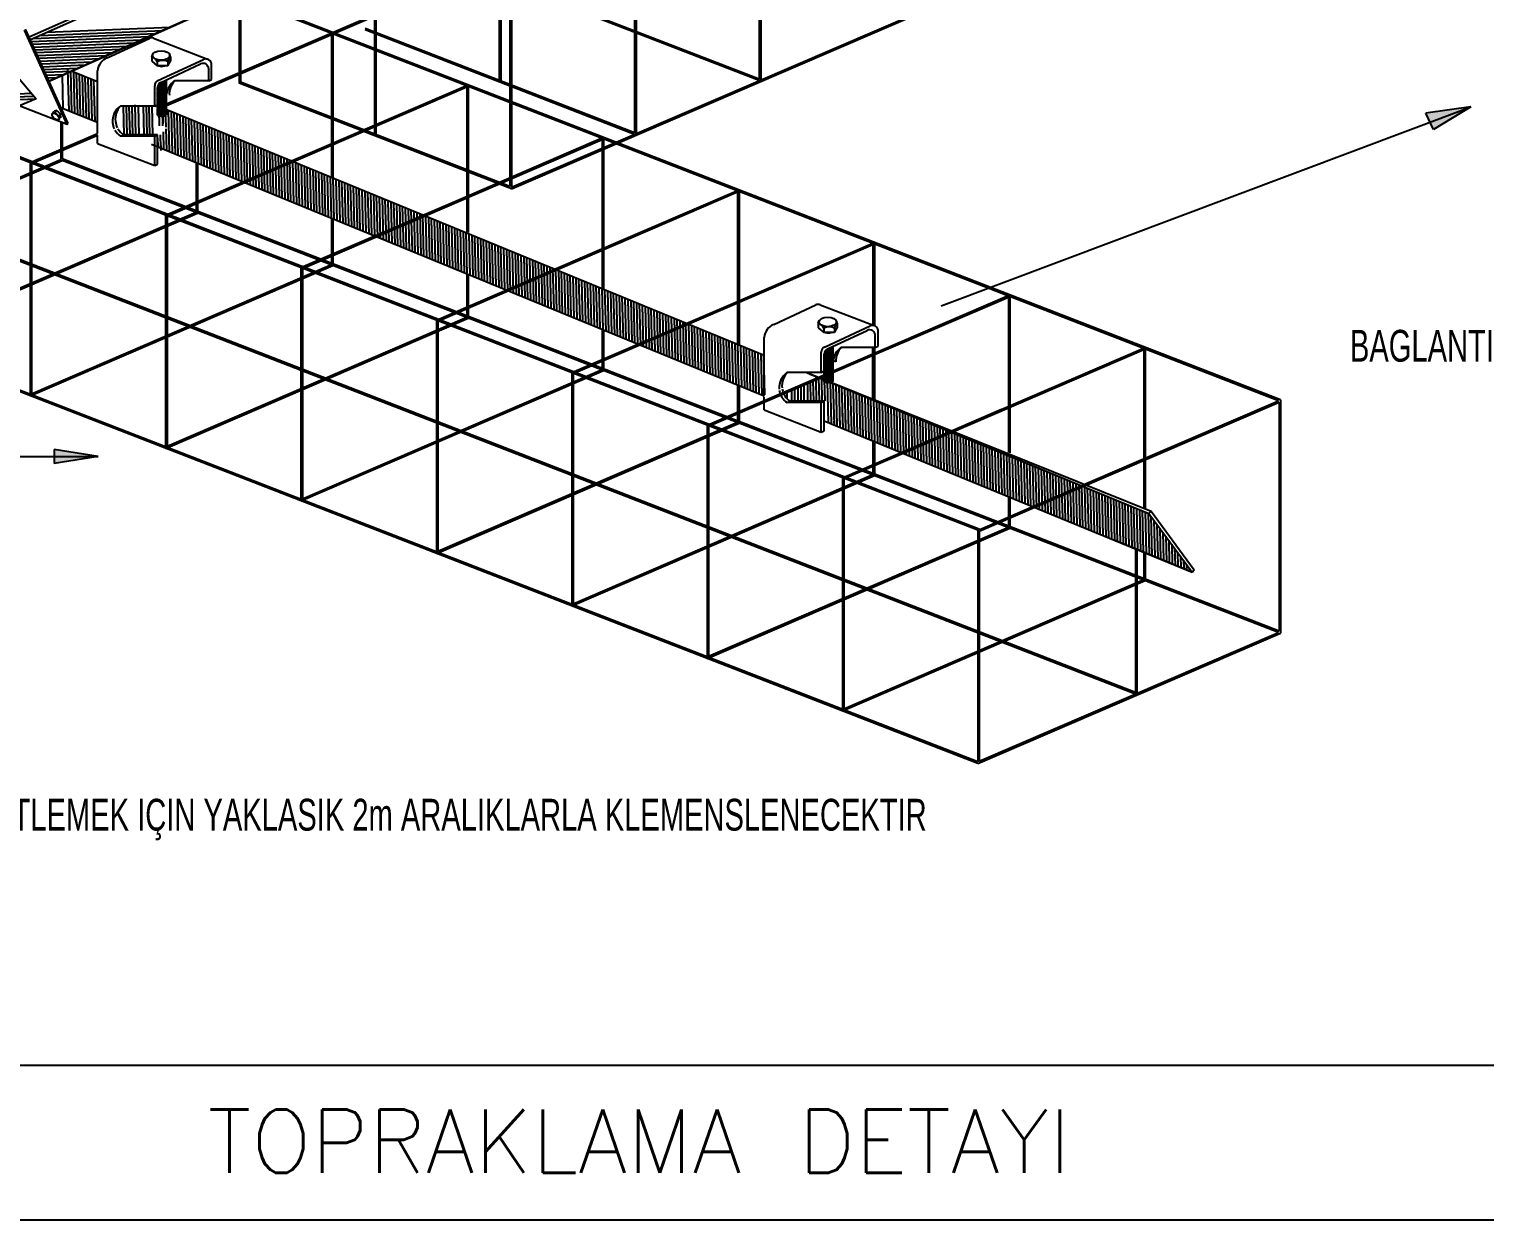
# Model space of a CAD drawing. Header units: millimetres. Extents: x 1852829 to 1882754, y -270850 to -231658.
# Drawn here: x 1856846 to 1857278.9, y -238140.7 to -237786.4 of the extents above; entities that cross this region are included whole.
import ezdxf

# ---------------------------------------------------------------- set-up
doc = ezdxf.new("R2010")
doc.units = ezdxf.units.MM
doc.layers.add('DETAYLAR', color=7, linetype='Continuous')
doc.styles.get("Standard").update_dxf_attribs({"font": 'ARIALN.TTF'})
doc.styles.add('TXT', font='TXT.shx')

# ---------------------------------------------------------------- blocks, each defined once
blk = doc.blocks.new('TD2')
at = {"color": 7, "ltscale": 40}
for p, q in [((-242.25, 551.61), (371.27, 815.87)), ((-239.92, 553.39), (371.28, 816.65)), ((-68.96, 512.14), (370.91, 701.6)), ((-68.96, 511.37), (370.91, 700.83)), ((53.96, 679.2), (53.96, 565.65)), ((54.67, 680.28), (54.67, 564.62)), ((-74.96, 664.2), (-74.96, 564.5)), ((-74.25, 664.52), (-74.25, 564.03)), ((-7.85, 652.57), (-7.85, 539.03)), ((-7.15, 653.65), (-7.15, 537.99)), ((-136.77, 636.65), (-136.77, 537.87)), ((-136.06, 636.96), (-136.06, 537.41)), ((-69.67, 625.95), (-69.67, 512.4)), ((-68.96, 627.03), (-68.96, 512.14)), ((311.39, 406.24), (-236.06, 618.68)), ((53.96, 565.65), (-79.54, 617.46)), ((54.67, 564.62), (-79.54, 616.7)), ((-203.88, 606.73), (-203.88, 563.72)), ((312.32, 406.64), (-203.61, 606.85)), ((-203.17, 607.05), (-203.17, 564.21)), ((-158.13, 587.85), (-158.13, 517.18)), ((-157.42, 588.93), (-157.42, 516.91)), ((-7.85, 539.03), (-141.36, 590.83)), ((-7.15, 537.99), (-141.36, 590.07)), ((162.28, 342.01), (-440.96, 576.11)), ((163.21, 342.41), (-439.8, 576.42)), ((-68.96, 511.37), (-203.88, 563.72)), ((-69.67, 512.4), (-203.17, 564.21)), ((-161.71, 532.13), (-90.31, 562.88)), ((-90.31, 562.88), (-90.31, 489.64)), ((-201.06, 514.41), (-91.02, 561.81)), ((-91.02, 561.81), (-91.02, 489.91)), ((-292.34, 544.45), (-292.34, 525.81)), ((-291.63, 544.18), (-291.63, 526.11)), ((-307.46, 524.3), (-274.02, 538.72)), ((-306.75, 523.83), (-274.02, 537.93)), ((-120.07, 494.35), (-23.91, 535.77)), ((-94.61, 506.09), (-23.21, 536.84)), ((-23.91, 535.77), (-23.91, 462.15)), ((-23.21, 536.84), (-23.21, 461.87)), ((-177.92, 525.15), (-161.71, 532.13)), ((-373.85, 490.7), (-292.34, 525.81)), ((-361.72, 495.16), (-291.63, 525.35)), ((-307.46, 524.3), (-307.46, 408.64)), ((-306.75, 523.83), (-306.75, 409.72)), ((311.61, 292.02), (-291.63, 526.11)), ((311.38, 291.35), (-291.63, 525.35)), ((-240.35, 498.26), (-177.92, 525.15)), ((-225.23, 524.35), (-225.23, 499.31)), ((-224.52, 524.06), (-224.52, 499.31)), ((-239.64, 497.79), (-201.06, 514.41)), ((-173.25, 472.22), (-94.61, 506.09)), ((-52.96, 468.31), (43.19, 509.73)), ((-27.5, 480.05), (43.9, 510.8)), ((43.19, 509.73), (43.19, 434.53)), ((43.9, 510.8), (43.9, 434.25)), ((-374.56, 434.68), (-224.52, 499.31)), ((-373.85, 435.76), (-225.23, 499.77)), ((-240.35, 498.26), (-240.35, 382.6)), ((240.36, 260.76), (-362.65, 494.76)), ((240.36, 261.52), (-361.72, 495.16)), ((-239.64, 497.79), (-239.64, 383.68)), ((-172.54, 471.75), (-120.07, 494.35)), ((-158.13, 496.75), (-158.13, 473.73)), ((-157.42, 496.46), (-157.42, 473.27)), ((39.61, 454.01), (111, 484.76)), ((40.55, 453.64), (110.3, 483.68)), ((110.3, 483.68), (110.3, 443.42)), ((111, 484.76), (111, 443.75)), ((-106.14, 446.18), (-27.5, 480.05)), ((-307.46, 408.64), (-157.42, 473.27)), ((-306.75, 409.72), (-158.13, 473.73)), ((-173.25, 472.22), (-173.25, 356.56)), ((-172.54, 471.75), (-172.54, 357.64)), ((-91.02, 469.15), (-91.02, 447.69)), ((-105.43, 445.71), (-52.96, 468.31)), ((-90.31, 468.86), (-90.31, 447.23)), ((162.28, 226.35), (-441.67, 460.72)), ((162.28, 227.11), (-440.74, 461.12)), ((80.3, 416.59), (178.11, 458.72)), ((107.65, 427.6), (177.4, 457.64)), ((177.4, 457.64), (177.4, 380.59)), ((178.11, 458.72), (178.11, 380.31)), ((-239.64, 383.68), (-91.02, 447.69)), ((-39.03, 420.14), (39.61, 454.01)), ((-38.33, 419.67), (40.55, 453.64)), ((-240.35, 382.6), (-90.31, 447.23)), ((-106.14, 446.18), (-106.14, 330.52)), ((-105.43, 445.71), (-105.43, 331.6)), ((-23.91, 441.55), (-23.91, 421.65)), ((-23.21, 441.26), (-23.21, 421.18)), ((28.78, 393.63), (107.65, 427.6)), ((110.04, 432.61), (110.04, 406.46)), ((111, 432.61), (111, 406.53)), ((125.22, 380.22), (244.51, 431.6)), ((173.82, 401.93), (245.22, 432.68)), ((244.51, 431.6), (244.51, 352.94)), ((245.22, 432.68), (245.22, 352.67)), ((-173.25, 356.56), (-23.21, 421.18)), ((-172.54, 357.64), (-23.91, 421.65)), ((-39.03, 420.14), (-39.03, 304.48)), ((-38.33, 419.67), (-38.33, 305.55)), ((28.07, 394.1), (80.3, 416.59)), ((43.19, 413.96), (43.19, 395.61)), ((43.9, 413.66), (43.9, 395.14)), ((190.47, 353.38), (311.61, 405.56)), ((240.92, 375.89), (311.39, 406.24)), ((311.61, 405.56), (311.61, 292.02)), ((312.32, 406.64), (312.32, 290.98)), ((149.17, 391.31), (173.99, 402)), ((-106.14, 330.52), (43.9, 395.14)), ((-105.43, 331.6), (43.19, 395.61)), ((28.07, 394.1), (28.07, 278.44)), ((28.78, 393.63), (28.78, 279.51)), ((95.18, 368.05), (149.17, 391.31)), ((110.3, 386.36), (110.3, 369.57)), ((111, 386.07), (111, 369.1)), ((95.89, 367.59), (125.22, 380.22)), ((189.56, 353.76), (240.92, 375.89)), ((-39.03, 304.48), (111, 369.1)), ((-38.33, 305.55), (110.3, 369.57)), ((95.18, 368.05), (95.18, 252.4)), ((95.89, 367.59), (95.89, 253.47)), ((163.21, 342.41), (189.56, 353.76)), ((177.4, 358.76), (177.4, 343.53)), ((178.11, 358.47), (178.11, 343.06)), ((162.99, 341.55), (190.47, 353.38)), ((28.07, 278.44), (178.11, 343.06)), ((28.78, 279.51), (177.4, 343.53)), ((162.28, 342.01), (162.28, 227.11)), ((162.99, 341.55), (162.99, 227.43)), ((240.36, 332.87), (240.36, 260.76)), ((241.07, 332.58), (241.07, 261.06)), ((244.51, 331.16), (244.51, 317.49)), ((245.22, 330.87), (245.22, 317.02)), ((95.18, 252.4), (245.22, 317.02)), ((95.89, 253.47), (244.51, 317.49)), ((162.28, 226.35), (312.32, 290.98)), ((162.99, 227.43), (311.38, 291.35))]:
    blk.add_line(p, q, dxfattribs=at)
at = {"color": 5, "ltscale": 40}
for p, q in [((-307.98, 586.63), (83.13, 760.97)), ((-307.39, 585.34), (84.55, 760.05)), ((-298.07, 564.74), (84.84, 735.43)), ((-306.97, 584.41), (-248.64, 586.78)), ((-306.34, 583.02), (-252.14, 585.22)), ((-306.22, 585.86), (-245.13, 588.34)), ((-302.72, 587.42), (-241.63, 589.9)), ((-299.22, 588.98), (-238.13, 591.46)), ((-305.71, 581.62), (-255.64, 583.66)), ((-305.08, 580.23), (-259.14, 582.1)), ((-304.69, 578.83), (-262.64, 580.54)), ((-303.82, 577.44), (-266.14, 578.98)), ((-303.19, 576.05), (-269.65, 577.41)), ((-322.6, 577.18), (-304.53, 555.99)), ((-302.56, 574.66), (-273.15, 575.85)), ((-301.93, 573.26), (-276.65, 574.29)), ((-301.3, 571.87), (-280.15, 572.73)), ((-300.67, 570.48), (-283.65, 571.17)), ((-288.89, 570.4), (-288.38, 549.93)), ((-300.04, 569.09), (-287.16, 569.61)), ((-299.41, 567.69), (-290.66, 568.05)), ((-298.78, 566.3), (-294.16, 566.49)), ((-298.15, 564.91), (-297.66, 564.93)), ((-291.66, 567.6), (-291.25, 551.1)), ((-287.46, 569.81), (-286.95, 549.34)), ((-274.02, 564.3), (-287.16, 569.61)), ((-286.03, 569.22), (-285.51, 548.75)), ((-284.6, 568.63), (-284.08, 548.16)), ((-283.16, 568.04), (-282.65, 547.57)), ((-281.73, 567.45), (-281.22, 546.98)), ((-280.3, 566.86), (-279.78, 546.39)), ((-278.86, 566.27), (-278.35, 545.8)), ((-277.43, 565.69), (-276.92, 545.21)), ((-276, 565.1), (-275.49, 544.62)), ((-362.39, 556.45), (-306.85, 558.71)), ((-361.74, 555.06), (-305.68, 557.33)), ((-359.27, 553.74), (-304.6, 555.96)), ((-304.53, 555.99), (-337.5, 542.12)), ((-274.02, 544.13), (-292.01, 551.34)), ((-261.33, 552.34), (-260.97, 538.12)), ((-259.91, 552.45), (-259.56, 538.12)), ((-258.49, 552.34), (-258.14, 538.12)), ((-257.08, 552.34), (-256.72, 538.12)), ((-255.67, 552.93), (-255.3, 538.12)), ((-253.92, 552.34), (-253.56, 538.12)), ((-251.44, 552.34), (-251.09, 538.12)), ((-250.03, 552.74), (-249.67, 538.12)), ((-248.61, 552.34), (-248.25, 538.12)), ((-247.17, 552.34), (-246.82, 538.12)), ((-243.76, 550.36), (-243.56, 542.47)), ((-243.69, 552.2), (-243.49, 544.31)), ((-242.25, 551.61), (56.42, 428.78)), ((-242.05, 550.37), (-241.85, 542.47)), ((-241.91, 551.47), (-241.72, 543.58)), ((-240.48, 550.88), (-240.25, 541.8)), ((-239.05, 550.29), (-238.53, 529.82)), ((-237.61, 549.7), (-237.1, 529.23)), ((-236.18, 549.11), (-235.67, 528.64)), ((-234.75, 548.53), (-234.24, 528.05)), ((-233.32, 547.94), (-232.8, 527.46)), ((-231.88, 547.35), (-231.37, 526.87)), ((-230.45, 546.76), (-229.94, 526.28)), ((-229.02, 546.17), (-228.51, 525.7)), ((-227.59, 545.58), (-227.07, 525.11)), ((-226.15, 544.99), (-225.64, 524.52)), ((-224.72, 544.4), (-224.21, 523.93)), ((-223.29, 543.81), (-222.77, 523.34)), ((-221.85, 543.22), (-221.34, 522.75)), ((-220.42, 542.63), (-219.91, 522.16)), ((-218.99, 542.04), (-218.48, 521.57)), ((-217.56, 541.45), (-217.04, 520.98)), ((-244.37, 536.53), (-244.27, 532.18)), ((-242.99, 538), (-242.83, 531.59)), ((-241.61, 539.49), (-241.4, 531)), ((-240.23, 540.98), (-239.97, 530.41)), ((-216.12, 540.87), (-215.61, 520.39)), ((-214.69, 540.28), (-214.18, 519.8)), ((-213.26, 539.69), (-212.75, 519.21)), ((-211.83, 539.1), (-211.31, 518.62)), ((-210.39, 538.51), (-209.88, 518.04)), ((-208.96, 537.92), (-208.45, 517.45)), ((-207.53, 537.33), (-207.01, 516.86)), ((-206.1, 536.74), (-205.58, 516.27)), ((-204.66, 536.15), (-204.15, 515.68)), ((-203.23, 535.56), (-202.72, 515.09)), ((-201.8, 534.97), (-201.28, 514.5)), ((-200.36, 534.38), (-199.85, 513.91)), ((-247.32, 533.43), (56.3, 408.57)), ((-242.69, 532.81), (-242.63, 530.34)), ((-198.93, 533.79), (-198.42, 513.32)), ((-197.5, 533.21), (-196.99, 512.73)), ((-196.07, 532.62), (-195.55, 512.14)), ((-194.63, 532.03), (-194.12, 511.55)), ((-193.2, 531.44), (-192.69, 510.96)), ((-191.77, 530.85), (-191.26, 510.38)), ((-190.34, 530.26), (-189.82, 509.79)), ((-188.9, 529.67), (-188.39, 509.2)), ((-187.47, 529.08), (-186.96, 508.61)), ((-186.04, 528.49), (-185.52, 508.02)), ((-184.6, 527.9), (-184.09, 507.43)), ((-183.17, 527.31), (-182.66, 506.84)), ((-181.74, 526.72), (-181.23, 506.25)), ((-180.31, 526.13), (-179.79, 505.66)), ((-178.87, 525.55), (-178.36, 505.07)), ((-177.44, 524.96), (-176.93, 504.48)), ((-176.01, 524.37), (-175.5, 503.89)), ((-174.58, 523.78), (-174.06, 503.3)), ((-173.14, 523.19), (-172.63, 502.72)), ((-171.71, 522.6), (-171.2, 502.13)), ((-170.28, 522.01), (-169.76, 501.54)), ((-168.84, 521.42), (-168.33, 500.95)), ((-167.41, 520.83), (-166.9, 500.36)), ((-165.98, 520.24), (-165.47, 499.77)), ((-164.55, 519.65), (-164.03, 499.18)), ((-163.11, 519.06), (-162.6, 498.59)), ((-161.68, 518.47), (-161.17, 498)), ((-160.25, 517.89), (-159.74, 497.41)), ((-158.82, 517.3), (-158.3, 496.82)), ((-157.38, 516.71), (-156.87, 496.23)), ((-155.95, 516.12), (-155.44, 495.64)), ((-154.52, 515.53), (-154, 495.06)), ((-153.09, 514.94), (-152.57, 494.47)), ((-151.65, 514.35), (-151.14, 493.88)), ((-150.22, 513.76), (-149.71, 493.29)), ((-148.79, 513.17), (-148.27, 492.7)), ((-147.35, 512.58), (-146.84, 492.11)), ((-145.92, 511.99), (-145.41, 491.52)), ((-144.49, 511.4), (-143.98, 490.93)), ((-143.06, 510.82), (-142.54, 490.34)), ((-141.62, 510.23), (-141.11, 489.75)), ((-140.19, 509.64), (-139.68, 489.16)), ((-138.76, 509.05), (-138.24, 488.57)), ((-137.33, 508.46), (-136.81, 487.98)), ((-135.89, 507.87), (-135.38, 487.4)), ((-134.46, 507.28), (-133.95, 486.81)), ((-133.03, 506.69), (-132.51, 486.22)), ((-131.59, 506.1), (-131.08, 485.63)), ((-130.16, 505.51), (-129.65, 485.04)), ((-128.73, 504.92), (-128.22, 484.45)), ((-127.3, 504.33), (-126.78, 483.86)), ((-125.86, 503.74), (-125.35, 483.27)), ((-124.43, 503.16), (-123.92, 482.68)), ((-123, 502.57), (-122.49, 482.09)), ((-121.57, 501.98), (-121.05, 481.5)), ((-120.13, 501.39), (-119.62, 480.91)), ((-118.7, 500.8), (-118.19, 480.33)), ((-117.27, 500.21), (-116.75, 479.74)), ((-115.83, 499.62), (-115.32, 479.15)), ((-114.4, 499.03), (-113.89, 478.56)), ((-112.97, 498.44), (-112.46, 477.97)), ((-111.54, 497.85), (-111.02, 477.38)), ((-110.1, 497.26), (-109.59, 476.79)), ((-108.67, 496.67), (-108.16, 476.2)), ((-107.24, 496.08), (-106.73, 475.61)), ((-105.81, 495.5), (-105.29, 475.02)), ((-104.37, 494.91), (-103.86, 474.43)), ((-102.94, 494.32), (-102.43, 473.84)), ((-101.51, 493.73), (-100.99, 473.25)), ((-100.07, 493.14), (-99.56, 472.67)), ((-98.64, 492.55), (-98.13, 472.08)), ((-97.21, 491.96), (-96.7, 471.49)), ((-95.78, 491.37), (-95.26, 470.9)), ((-94.34, 490.78), (-93.83, 470.31)), ((-92.91, 490.19), (-92.4, 469.72)), ((-91.48, 489.6), (-90.97, 469.13)), ((-90.05, 489.01), (-89.53, 468.54)), ((-88.61, 488.42), (-88.1, 467.95)), ((-87.18, 487.84), (-86.67, 467.36)), ((-85.75, 487.25), (-85.23, 466.77)), ((-84.32, 486.66), (-83.8, 466.18)), ((-82.88, 486.07), (-82.37, 465.59)), ((-81.45, 485.48), (-80.94, 465.01)), ((-80.02, 484.89), (-79.5, 464.42)), ((-78.58, 484.3), (-78.07, 463.83)), ((-77.15, 483.71), (-76.64, 463.24)), ((-75.72, 483.12), (-75.21, 462.65)), ((-74.29, 482.53), (-73.77, 462.06)), ((-72.85, 481.94), (-72.34, 461.47)), ((-71.42, 481.35), (-70.91, 460.88)), ((-69.99, 480.76), (-69.48, 460.29)), ((-68.56, 480.18), (-68.04, 459.7)), ((-67.12, 479.59), (-66.61, 459.11)), ((-65.69, 479), (-65.18, 458.52)), ((-64.26, 478.41), (-63.74, 457.93)), ((-62.82, 477.82), (-62.31, 457.35)), ((-61.39, 477.23), (-60.88, 456.76)), ((-59.96, 476.64), (-59.45, 456.17)), ((-58.53, 476.05), (-58.01, 455.58)), ((-57.09, 475.46), (-56.58, 454.99)), ((-55.66, 474.87), (-55.15, 454.4)), ((-54.23, 474.28), (-53.72, 453.81)), ((-52.8, 473.69), (-52.28, 453.22)), ((-51.36, 473.1), (-50.85, 452.63)), ((-49.93, 472.52), (-49.42, 452.04)), ((-48.5, 471.93), (-47.98, 451.45)), ((-47.06, 471.34), (-46.55, 450.86)), ((-45.63, 470.75), (-45.12, 450.27)), ((-44.2, 470.16), (-43.69, 449.69)), ((-42.77, 469.57), (-42.25, 449.1)), ((-41.33, 468.98), (-40.82, 448.51)), ((-39.9, 468.39), (-39.39, 447.92)), ((-38.47, 467.8), (-37.96, 447.33)), ((-37.04, 467.21), (-36.52, 446.74)), ((-35.6, 466.62), (-35.09, 446.15)), ((-34.17, 466.03), (-33.66, 445.56)), ((-32.74, 465.45), (-32.22, 444.97)), ((-31.3, 464.86), (-30.79, 444.38)), ((-29.87, 464.27), (-29.36, 443.79)), ((-28.44, 463.68), (-27.93, 443.2)), ((-27.01, 463.09), (-26.49, 442.61)), ((-25.57, 462.5), (-25.06, 442.03)), ((-24.14, 461.91), (-23.63, 441.44)), ((-22.71, 461.32), (-22.2, 440.85)), ((-21.28, 460.73), (-20.76, 440.26)), ((-19.84, 460.14), (-19.33, 439.67)), ((-18.41, 459.55), (-17.9, 439.08)), ((-16.98, 458.96), (-16.46, 438.49)), ((-15.55, 458.37), (-15.03, 437.9)), ((-14.11, 457.79), (-13.6, 437.31)), ((-12.68, 457.2), (-12.17, 436.72)), ((-11.25, 456.61), (-10.73, 436.13)), ((-9.81, 456.02), (-9.3, 435.54)), ((-8.38, 455.43), (-7.87, 434.96)), ((-6.95, 454.84), (-6.44, 434.37)), ((-5.52, 454.25), (-5, 433.78)), ((-4.08, 453.66), (-3.57, 433.19)), ((-2.65, 453.07), (-2.14, 432.6)), ((-1.22, 452.48), (-0.71, 432.01)), ((0.21, 451.89), (0.73, 431.42)), ((1.65, 451.3), (2.16, 430.83)), ((3.08, 450.71), (3.59, 430.24)), ((4.51, 450.13), (5.03, 429.65)), ((5.95, 449.54), (6.46, 429.06)), ((7.38, 448.95), (7.89, 428.47)), ((8.81, 448.36), (9.32, 427.88)), ((10.24, 447.77), (10.76, 427.3)), ((11.68, 447.18), (12.19, 426.71)), ((13.11, 446.59), (13.62, 426.12)), ((14.54, 446), (15.05, 425.53)), ((15.97, 445.41), (16.49, 424.94)), ((17.41, 444.82), (17.92, 424.35)), ((18.84, 444.23), (19.35, 423.76)), ((20.27, 443.64), (20.79, 423.17)), ((21.71, 443.05), (22.22, 422.58)), ((23.14, 442.47), (23.65, 421.99)), ((24.57, 441.88), (25.08, 421.4)), ((26, 441.29), (26.52, 420.81)), ((27.44, 440.7), (27.95, 420.22)), ((28.87, 440.11), (29.38, 419.64)), ((30.3, 439.52), (30.81, 419.05)), ((31.73, 438.93), (32.25, 418.46)), ((33.17, 438.34), (33.68, 417.87)), ((34.6, 437.75), (35.11, 417.28)), ((36.03, 437.16), (36.55, 416.69)), ((37.47, 436.57), (37.98, 416.1)), ((38.9, 435.98), (39.41, 415.51)), ((40.33, 435.39), (40.84, 414.92)), ((41.76, 434.81), (42.28, 414.33)), ((43.2, 434.22), (43.71, 413.74)), ((44.63, 433.63), (45.14, 413.15)), ((46.06, 433.04), (46.57, 412.56)), ((47.49, 432.45), (48.01, 411.98)), ((48.93, 431.86), (49.44, 411.39)), ((50.36, 431.27), (50.87, 410.8)), ((51.79, 430.68), (52.31, 410.21)), ((53.22, 430.09), (53.74, 409.62)), ((54.66, 429.5), (55.17, 409.03)), ((56.09, 428.91), (56.59, 409.08)), ((91.96, 425.53), (90.57, 426.07)), ((84.68, 420.17), (67.71, 420.17)), ((77.5, 420.17), (248.13, 351.47)), ((77.81, 419.98), (247.08, 350.37)), ((78.77, 419.59), (247.08, 350.37)), ((69.88, 411.33), (69.88, 405.95)), ((71.43, 412), (71.43, 405.95)), ((72.98, 412.66), (72.98, 405.95)), ((74.52, 413.33), (74.52, 405.95)), ((76.07, 414), (76.07, 405.95)), ((77.72, 414.71), (77.72, 414.46)), ((77.81, 414.75), (77.81, 405.95)), ((79.12, 415.31), (79.35, 405.95)), ((80.52, 415.92), (80.77, 405.95)), ((81.92, 416.52), (82.19, 405.95)), ((83.31, 417.72), (83.61, 405.95)), ((84.74, 417.13), (85.02, 405.95)), ((86.18, 416.54), (86.44, 406.18)), ((87.61, 415.95), (88.12, 395.48)), ((89.04, 415.36), (89.56, 394.89)), ((90.48, 414.77), (90.99, 394.3)), ((91.91, 414.18), (92.42, 393.71)), ((93.34, 413.59), (93.85, 393.12)), ((94.77, 413), (95.29, 392.53)), ((96.21, 412.42), (96.72, 391.94)), ((97.64, 411.83), (98.15, 391.35)), ((67.58, 410.34), (67.58, 407.35)), ((99.07, 411.24), (99.58, 390.76)), ((100.5, 410.65), (101.02, 390.17)), ((101.94, 410.06), (102.45, 389.59)), ((103.37, 409.47), (103.88, 389)), ((104.8, 408.88), (105.32, 388.41)), ((106.23, 408.29), (106.75, 387.82)), ((107.67, 407.7), (108.18, 387.23)), ((109.1, 407.11), (109.61, 386.64)), ((110.53, 406.52), (111.05, 386.05)), ((111.97, 405.93), (112.48, 385.46)), ((113.4, 405.34), (113.91, 384.87)), ((114.83, 404.76), (115.34, 384.28)), ((116.26, 404.17), (116.78, 383.69)), ((92.33, 397.33), (92.42, 393.71)), ((93.71, 398.81), (93.85, 393.12)), ((95.09, 400.3), (95.29, 392.53)), ((96.47, 401.81), (96.72, 391.94)), ((117.7, 403.58), (118.21, 383.1)), ((119.13, 402.99), (119.64, 382.51)), ((120.56, 402.4), (121.07, 381.93)), ((121.99, 401.81), (122.51, 381.34)), ((123.43, 401.22), (123.94, 380.75)), ((124.86, 400.63), (125.37, 380.16)), ((126.29, 400.04), (126.81, 379.57)), ((127.73, 399.45), (128.24, 378.98)), ((129.16, 398.86), (129.67, 378.39)), ((130.59, 398.27), (131.1, 377.8)), ((132.02, 397.68), (132.54, 377.21)), ((133.46, 397.1), (133.97, 376.62)), ((86.1, 396.31), (268.54, 321.28)), ((134.89, 396.51), (135.4, 376.03)), ((136.32, 395.92), (136.83, 375.44)), ((137.75, 395.33), (138.27, 374.85)), ((139.19, 394.74), (139.7, 374.27)), ((140.62, 394.15), (141.13, 373.68)), ((142.05, 393.56), (142.57, 373.09)), ((143.49, 392.97), (144, 372.5)), ((144.92, 392.38), (145.43, 371.91)), ((146.35, 391.79), (146.86, 371.32)), ((147.78, 391.2), (148.3, 370.73)), ((149.22, 390.61), (149.73, 370.14)), ((150.65, 390.02), (151.16, 369.55)), ((152.08, 389.44), (152.59, 368.96)), ((153.51, 388.85), (154.03, 368.37)), ((154.95, 388.26), (155.46, 367.78)), ((156.38, 387.67), (156.89, 367.19)), ((157.81, 387.08), (158.33, 366.61)), ((159.25, 386.49), (159.76, 366.02)), ((160.68, 385.9), (161.19, 365.43)), ((162.11, 385.31), (162.62, 364.84)), ((163.54, 384.72), (164.06, 364.25)), ((164.98, 384.13), (165.49, 363.66)), ((166.41, 383.54), (166.92, 363.07)), ((167.84, 382.95), (168.35, 362.48)), ((169.27, 382.36), (169.79, 361.89)), ((170.71, 381.78), (171.22, 361.3)), ((172.14, 381.19), (172.65, 360.71)), ((173.57, 380.6), (174.09, 360.12)), ((175, 380.01), (175.52, 359.53)), ((176.44, 379.42), (176.95, 358.95)), ((177.87, 378.83), (178.38, 358.36)), ((179.3, 378.24), (179.82, 357.77)), ((180.74, 377.65), (181.25, 357.18)), ((182.17, 377.06), (182.68, 356.59)), ((183.6, 376.47), (184.11, 356)), ((185.03, 375.88), (185.55, 355.41)), ((186.47, 375.29), (186.98, 354.82)), ((187.9, 374.71), (188.41, 354.23)), ((189.33, 374.12), (189.84, 353.64)), ((190.76, 373.53), (191.28, 353.05)), ((192.2, 372.94), (192.71, 352.46)), ((193.63, 372.35), (194.14, 351.88)), ((195.06, 371.76), (195.58, 351.29)), ((196.5, 371.17), (197.01, 350.7)), ((197.93, 370.58), (198.44, 350.11)), ((199.36, 369.99), (199.87, 349.52)), ((200.79, 369.4), (201.31, 348.93)), ((202.23, 368.81), (202.74, 348.34)), ((203.66, 368.22), (204.17, 347.75)), ((205.09, 367.63), (205.6, 347.16)), ((206.52, 367.05), (207.04, 346.57)), ((207.96, 366.46), (208.47, 345.98)), ((209.39, 365.87), (209.9, 345.39)), ((210.82, 365.28), (211.34, 344.8)), ((212.26, 364.69), (212.77, 344.22)), ((213.69, 364.1), (214.2, 343.63)), ((215.12, 363.51), (215.63, 343.04)), ((216.55, 362.92), (217.07, 342.45)), ((217.99, 362.33), (218.5, 341.86)), ((219.42, 361.74), (219.93, 341.27)), ((220.85, 361.15), (221.36, 340.68)), ((222.28, 360.56), (222.8, 340.09)), ((223.72, 359.97), (224.23, 339.5)), ((225.15, 359.39), (225.66, 338.91)), ((226.58, 358.8), (227.1, 338.32)), ((228.02, 358.21), (228.53, 337.73)), ((229.45, 357.62), (229.96, 337.14)), ((230.88, 357.03), (231.39, 336.56)), ((232.31, 356.44), (232.83, 335.97)), ((233.75, 355.85), (234.26, 335.38)), ((235.18, 355.26), (235.69, 334.79)), ((236.61, 354.67), (237.12, 334.2)), ((238.04, 354.08), (238.56, 333.61)), ((239.48, 353.49), (239.99, 333.02)), ((240.91, 352.9), (241.42, 332.43)), ((242.34, 352.31), (242.86, 331.84)), ((243.77, 351.73), (244.29, 331.25)), ((245.22, 352.67), (244.51, 352.94)), ((245.21, 351.14), (245.72, 330.66)), ((246.64, 350.55), (247.15, 330.07)), ((247.08, 350.37), (248.13, 351.47)), ((247.08, 350.37), (268.54, 321.28)), ((247.08, 350.37), (268.54, 321.28)), ((248.1, 348.99), (248.59, 329.48)), ((248.13, 351.47), (269.59, 322.38)), ((249.57, 347), (250.02, 328.9)), ((251.03, 345.01), (251.45, 328.31)), ((252.5, 343.02), (252.88, 327.72)), ((253.97, 341.03), (254.32, 327.13)), ((268.54, 321.28), (230.34, 336.99)), ((255.44, 339.04), (255.75, 326.54)), ((256.9, 337.05), (257.18, 325.95)), ((258.37, 335.06), (258.61, 325.36)), ((259.84, 333.07), (260.05, 324.77)), ((261.31, 331.08), (261.48, 324.18)), ((262.78, 329.09), (262.91, 323.59)), ((264.24, 327.11), (264.35, 323)), ((265.71, 325.12), (265.78, 322.41)), ((267.18, 323.13), (267.21, 321.82)), ((268.54, 321.28), (269.59, 322.38))]:
    blk.add_line(p, q, dxfattribs=at)
at = {"ltscale": 40}
for p, q in [((-289.1, 543.2), (-310.25, 589.94)), ((-288.57, 543.74), (-309.72, 590.49)), ((-269.31, 576.27), (-248.54, 585.92)), ((-246.32, 585.99), (-219.61, 575.63)), ((-247.23, 576.82), (-246.74, 578.13)), ((-237.91, 576.82), (-238.46, 578.32)), ((-247.23, 576.82), (-247.23, 574.61)), ((-247.23, 574.61), (-244.49, 572.22)), ((-244.49, 574.43), (-244.49, 572.22)), ((-239.27, 572.25), (-244.49, 572.22)), ((-244.12, 565.01), (-221.6, 575.47)), ((-242.7, 564.11), (-223.02, 573.25)), ((-239.27, 574.46), (-237.91, 576.82)), ((-239.27, 572.25), (-237.91, 574.61)), ((-239.27, 574.46), (-239.27, 572.25)), ((-237.91, 576.82), (-237.91, 574.61)), ((-218.99, 564.79), (-218.99, 570.68)), ((-217.57, 565.44), (-217.57, 572.9)), ((-274.02, 538.72), (-274.02, 569.83)), ((-239.99, 564.64), (-239.99, 564.94)), ((-239.99, 564.64), (-239.99, 564.94)), ((-239.99, 563.95), (-239.99, 564.24)), ((-239.99, 563.26), (-239.99, 563.55)), ((-239.99, 562.57), (-239.99, 562.86)), ((-218.99, 564.79), (-235.95, 564.79)), ((-218.99, 564.79), (-217.57, 565.44)), ((-245.76, 552.34), (-245.76, 562.44)), ((-244.34, 561.04), (-244.34, 561.53)), ((-244.34, 560.36), (-244.34, 560.65)), ((-244.34, 559.66), (-244.34, 559.95)), ((-244.34, 559.66), (-244.34, 559.95)), ((-244.34, 558.97), (-244.34, 559.26)), ((-244.34, 558.28), (-244.34, 558.57)), ((-244.34, 557.58), (-244.34, 557.88)), ((-244.34, 556.9), (-244.34, 557.19)), ((-244.34, 556.2), (-244.34, 556.49)), ((-244.34, 556.2), (-244.34, 556.49)), ((-244.34, 555.51), (-244.34, 555.8)), ((-239.99, 561.87), (-239.99, 562.16)), ((-239.99, 561.87), (-239.99, 562.16)), ((-239.99, 561.18), (-239.99, 561.47)), ((-239.99, 560.49), (-239.99, 560.78)), ((-239.99, 559.79), (-239.99, 560.09)), ((-239.99, 559.79), (-239.99, 560.09)), ((-239.99, 559.1), (-239.99, 559.39)), ((-239.99, 558.41), (-239.99, 558.7)), ((-239.99, 558.01), (-239.99, 557.72)), ((-239.99, 557.72), (-239.99, 558.01)), ((-239.99, 557.32), (-239.99, 557.03)), ((-239.99, 557.03), (-239.99, 557.32)), ((-239.99, 556.63), (-239.99, 556.33)), ((-239.99, 556.33), (-239.99, 556.63)), ((-239.99, 556.33), (-239.99, 556.63)), ((-239.99, 555.93), (-239.99, 555.65)), ((-239.99, 555.64), (-239.99, 555.93)), ((-239.87, 558.24), (-239.88, 558.24)), ((-289.1, 543.2), (-312.98, 552.43)), ((-296.32, 549.04), (-296.65, 548.3)), ((-296.32, 549.04), (-295.55, 549.82)), ((-295.01, 549.4), (-296.32, 549.04)), ((-294.23, 550.19), (-295.55, 549.82)), ((-295.01, 549.4), (-294.23, 550.19)), ((-294.23, 550.19), (-292.36, 548.37)), ((-245.76, 552.34), (-262.72, 552.34)), ((-245.76, 552.34), (-244.4, 552.97)), ((-244.34, 554.71), (-244.34, 555.11)), ((-244.34, 554.01), (-244.34, 554.31)), ((-244.34, 554.01), (-244.34, 554.31)), ((-244.34, 553.32), (-244.34, 553.61)), ((-244.34, 552.63), (-244.34, 552.93)), ((-244.34, 551.94), (-244.34, 552.23)), ((-244.34, 551.94), (-244.34, 552.23)), ((-244.34, 551.23), (-244.34, 551.54)), ((-244.34, 551.24), (-244.34, 551.54)), ((-244.34, 550.54), (-244.34, 550.85)), ((-244.34, 550.56), (-244.34, 550.85)), ((-244.34, 549.84), (-244.34, 550.15)), ((-244.34, 549.86), (-244.34, 550.15)), ((-244.34, 549.17), (-244.34, 549.47)), ((-244.34, 549.15), (-244.34, 549.46)), ((-244.34, 548.46), (-244.34, 548.77)), ((-244.34, 548.48), (-244.34, 548.77)), ((-244.34, 548.48), (-244.34, 548.77)), ((-239.99, 555.14), (-239.99, 554.85)), ((-239.99, 554.84), (-239.99, 555.14)), ((-239.99, 554.85), (-239.99, 554.84)), ((-239.99, 554.44), (-239.99, 554.15)), ((-239.99, 554.15), (-239.99, 554.44)), ((-239.99, 554.15), (-239.99, 554.44)), ((-239.99, 553.75), (-239.99, 553.45)), ((-239.99, 553.45), (-239.99, 553.75)), ((-239.99, 552.77), (-239.99, 553.06)), ((-239.99, 553.05), (-239.99, 552.77)), ((-239.99, 552.36), (-239.99, 552.07)), ((-239.99, 552.07), (-239.99, 552.36)), ((-239.99, 552.07), (-239.99, 552.36)), ((-239.99, 551.67), (-239.99, 551.38)), ((-239.99, 551.38), (-239.99, 551.67)), ((-239.99, 550.98), (-239.99, 550.69)), ((-239.99, 550.69), (-239.99, 550.98)), ((-239.99, 550.29), (-239.99, 549.99)), ((-239.99, 549.99), (-239.99, 550.29)), ((-239.99, 549.31), (-239.99, 549.6)), ((-239.99, 549.59), (-239.99, 549.31)), ((-239.99, 548.9), (-239.99, 548.61)), ((-239.99, 548.61), (-239.99, 548.9)), ((-239.99, 548.61), (-239.99, 548.9)), ((-292.99, 545.77), (-293.63, 545.47)), ((-293.13, 547.59), (-292.36, 548.37)), ((-292.22, 546.56), (-292.36, 548.37)), ((-289.1, 543.2), (-288.57, 543.74)), ((-244.34, 547.77), (-244.34, 548.08)), ((-244.34, 547.78), (-244.34, 548.08)), ((-239.99, 548.21), (-239.99, 547.92)), ((-239.99, 547.92), (-239.99, 548.21)), ((-274.02, 533.83), (-274.02, 537.93)), ((-245.76, 537.46), (-262.72, 537.46)), ((-244.34, 538.12), (-261.31, 538.12)), ((-245.76, 537.46), (-244.34, 538.12)), ((-245.76, 522.86), (-245.76, 537.46)), ((-244.34, 523.52), (-244.34, 538.12)), ((-274.02, 533.83), (-245.76, 522.86)), ((-245.76, 522.86), (-244.34, 523.52)), ((61.13, 444.1), (81.9, 453.75)), ((84.12, 453.82), (110.83, 443.46)), ((83.21, 444.65), (83.7, 445.96)), ((83.21, 444.65), (83.21, 442.44)), ((83.21, 442.44), (85.95, 440.05)), ((85.95, 442.25), (85.95, 440.05)), ((86.32, 432.84), (108.84, 443.3)), ((87.74, 431.93), (107.42, 441.08)), ((91.17, 442.29), (92.53, 444.65)), ((91.17, 440.08), (92.53, 442.44)), ((91.17, 442.29), (91.17, 440.08)), ((92.53, 444.65), (91.97, 446.15)), ((92.53, 444.65), (92.53, 442.44)), ((112.87, 433.27), (112.87, 440.73)), ((56.42, 408.85), (56.42, 437.66)), ((91.17, 440.08), (85.95, 440.05)), ((111.45, 432.61), (111.45, 438.51)), ((111.45, 432.61), (112.87, 433.27)), ((84.68, 420.17), (84.68, 430.27)), ((86.1, 428.87), (86.1, 429.36)), ((86.1, 428.18), (86.1, 428.48)), ((86.1, 427.49), (86.1, 427.78)), ((86.1, 427.49), (86.1, 427.78)), ((86.1, 426.79), (86.1, 427.09)), ((86.1, 426.11), (86.1, 426.4)), ((90.45, 432.47), (90.45, 432.77)), ((90.45, 432.47), (90.45, 432.77)), ((90.45, 431.78), (90.45, 432.07)), ((90.45, 431.09), (90.45, 431.38)), ((90.45, 430.39), (90.45, 430.69)), ((90.45, 429.7), (90.45, 429.99)), ((90.45, 429.7), (90.45, 429.99)), ((90.45, 429.01), (90.45, 429.3)), ((90.45, 428.32), (90.45, 428.61)), ((90.45, 427.62), (90.45, 427.92)), ((90.45, 427.62), (90.45, 427.92)), ((90.45, 426.93), (90.45, 427.22)), ((90.45, 426.24), (90.45, 426.53)), ((90.45, 425.55), (90.45, 425.84)), ((90.45, 425.84), (90.45, 425.55)), ((90.57, 426.07), (90.56, 426.07)), ((111.45, 432.61), (94.49, 432.61)), ((84.68, 420.17), (67.71, 420.17)), ((84.68, 420.17), (86.1, 420.83)), ((86.1, 420.83), (84.68, 420.17)), ((86.1, 425.41), (86.1, 425.71)), ((86.1, 424.72), (86.1, 425.02)), ((86.1, 424.03), (86.1, 424.32)), ((86.1, 424.03), (86.1, 424.32)), ((86.1, 423.34), (86.1, 423.63)), ((86.1, 422.54), (86.1, 422.94)), ((86.1, 421.84), (86.1, 422.14)), ((86.1, 421.84), (86.1, 422.14)), ((86.1, 421.15), (86.1, 421.44)), ((86.1, 420.46), (86.1, 420.75)), ((86.1, 419.77), (86.1, 420.06)), ((86.1, 419.77), (86.1, 420.06)), ((86.1, 419.07), (86.1, 419.37)), ((86.1, 419.06), (86.1, 419.37)), ((86.1, 418.38), (86.1, 418.68)), ((86.1, 418.37), (86.1, 418.68)), ((90.45, 424.86), (90.45, 425.15)), ((90.45, 425.14), (90.45, 424.86)), ((90.45, 424.16), (90.45, 424.46)), ((90.45, 424.16), (90.45, 424.46)), ((90.45, 424.46), (90.45, 424.16)), ((90.45, 423.47), (90.45, 423.76)), ((90.45, 423.76), (90.45, 423.48)), ((90.45, 422.67), (90.45, 422.97)), ((90.45, 422.97), (90.45, 422.68)), ((90.45, 422.68), (90.45, 422.67)), ((90.45, 421.98), (90.45, 422.27)), ((90.45, 421.98), (90.45, 422.27)), ((90.45, 422.27), (90.45, 421.98)), ((90.45, 421.28), (90.45, 421.58)), ((90.45, 421.58), (90.45, 421.28)), ((90.45, 420.59), (90.45, 420.89)), ((90.45, 420.88), (90.45, 420.59)), ((90.45, 419.9), (90.45, 420.19)), ((90.45, 419.9), (90.45, 420.19)), ((90.45, 420.19), (90.45, 419.9)), ((90.45, 419.2), (90.45, 419.5)), ((90.45, 419.5), (90.45, 419.21)), ((90.45, 418.52), (90.45, 418.81)), ((90.45, 418.81), (90.45, 418.52)), ((86.1, 417.69), (86.1, 417.98)), ((86.1, 417.67), (86.1, 417.98)), ((86.1, 417), (86.1, 417.29)), ((86.1, 416.98), (86.1, 417.29)), ((86.1, 416.31), (86.1, 416.6)), ((86.1, 416.31), (86.1, 416.6)), ((86.1, 416.29), (86.1, 416.6)), ((86.1, 415.61), (86.1, 415.91)), ((86.1, 415.6), (86.1, 415.91)), ((90.45, 417.82), (90.45, 418.12)), ((90.45, 418.12), (90.45, 417.82)), ((90.45, 417.13), (90.45, 417.43)), ((90.45, 417.42), (90.45, 417.13)), ((90.45, 416.44), (90.45, 416.73)), ((90.45, 416.44), (90.45, 416.73)), ((90.45, 416.73), (90.45, 416.44)), ((90.45, 415.74), (90.45, 416.04)), ((90.45, 416.04), (90.45, 415.75)), ((56.42, 401.66), (56.42, 408.08)), ((84.68, 405.29), (67.71, 405.29)), ((86.1, 405.95), (69.13, 405.95)), ((84.68, 405.29), (86.1, 405.95)), ((84.68, 390.69), (84.68, 405.29)), ((86.1, 391.35), (86.1, 405.95)), ((56.42, 401.66), (84.68, 390.69)), ((84.68, 390.69), (86.1, 391.35))]:
    blk.add_line(p, q, dxfattribs=at)
at = {"color": 7, "linetype": 'Continuous', "ltscale": 40}
for p, q in [((144.1, 453.34), (406.72, 551.95)), ((406.72, 551.95), (384.33, 548.83)), ((388.2, 540.76), (384.33, 548.83)), ((406.72, 551.95), (388.2, 540.76)), ((-390.45, 378.53), (-273.78, 378.53)), ((-273.78, 378.53), (-295.64, 381.98)), ((-295.64, 381.98), (-295.64, 375.09)), ((-273.78, 378.53), (-295.64, 375.09))]:
    blk.add_line(p, q, dxfattribs=at)
at = {"color": 0, "ltscale": 40}
blk.add_line((90.94, 396.03), (90.99, 394.3), dxfattribs=at)
at = {"color": 4, "linetype": 'ByBlock', "ltscale": 4}
for p, q in [((-828.16, 76.79), (828.16, 76.79)), ((-828.16, 0), (828.16, 0))]:
    blk.add_line(p, q, dxfattribs=at)
at = {"color": 5, "ltscale": 40}
blk.add_lwpolyline([(-182.33, 616.34), (-253.44, 584.64), (-254.37, 584.23), (-269.6, 577.44), (-270.3, 577.12), (-298.07, 564.74)], dxfattribs=at)
at = {"ltscale": 40}
for centre, radius, start, end in [((-247.35, 583.35), 2.84, 68.79077, 114.92689), ((-266.47, 569.26), 7.57, 112.05529, 175.62505), ((-249.22, 571.77), 5.43, 29.31803, 68.54461), ((-241.84, 568.47), 6.52, 66.78145, 113.94842), ((-242.33, 577.55), 5.52, 254.63252, 286.09735), ((-221.82, 570.68), 2.84, 0, 114.92689), ((-220.4, 572.9), 2.83, 0, 114.92689), ((-242.92, 562.44), 2.84, 114.92689, 180), ((-241.5, 561.53), 2.84, 114.92689, 180), ((-242.33, 567.87), 5.52, 251.13923, 295.05023), ((-242.33, 567.87), 5.17, 251.67808, 296.90141), ((-242.33, 568.56), 5.52, 254.83382, 295.05023), ((-242.33, 568.56), 5.17, 256.74075, 296.90141), ((-242.33, 569.25), 5.52, 260.83656, 295.05023), ((-242.33, 569.25), 5.17, 265.73312, 296.90141), ((-242.33, 569.54), 5.17, 272.51892, 296.90141), ((-240.11, 565.14), 0.233, 300.68435, 59.31565), ((-240.11, 564.44), 0.233, 300.68435, 59.31565), ((-240.11, 563.76), 0.233, 300.68435, 59.31565), ((-240.11, 563.06), 0.233, 300.68435, 59.31565), ((-230.93, 557.34), 8.98, 124.00976, 174.27709), ((-228.96, 558.3), 9.54, 137.17833, 183.60109), ((-244.22, 560.84), 0.233, 120.68435, 239.31565), ((-244.22, 560.16), 0.233, 120.68435, 239.31565), ((-244.22, 559.46), 0.233, 120.68435, 239.31565), ((-244.22, 558.77), 0.233, 120.68435, 239.31565), ((-244.22, 558.08), 0.233, 120.68435, 239.31565), ((-244.22, 557.38), 0.233, 120.68435, 239.31565), ((-244.22, 556.7), 0.233, 120.68435, 239.31565), ((-244.22, 556), 0.233, 120.68435, 239.31565), ((-242.33, 566.48), 5.52, 248.63888, 295.05023), ((-242.33, 565.78), 5.17, 247.09339, 296.90141), ((-242.33, 565.78), 5.52, 248.63888, 295.05023), ((-242.33, 565.1), 5.17, 247.09339, 296.90141), ((-242.33, 565.1), 5.52, 248.63888, 295.05023), ((-242.33, 564.4), 5.17, 247.09339, 296.90141), ((-242.33, 564.4), 5.52, 248.63888, 295.05023), ((-242.33, 563.71), 5.17, 247.09339, 296.90141), ((-242.33, 563.71), 5.52, 248.63888, 295.05023), ((-242.33, 563.02), 5.17, 247.09339, 296.90141), ((-242.33, 563.02), 5.52, 248.63888, 295.05023), ((-242.33, 562.32), 5.17, 247.09339, 296.90141), ((-242.33, 562.32), 5.52, 248.63888, 295.05023), ((-242.33, 561.64), 5.17, 247.09339, 296.90141), ((-242.33, 561.64), 5.52, 248.63888, 295.05023), ((-242.33, 560.94), 5.17, 247.09339, 296.90141), ((-242.33, 560.94), 5.52, 248.63888, 295.05023), ((-242.33, 560.25), 5.17, 247.09339, 296.90141), ((-242.33, 566.48), 5.17, 247.16446, 296.90141), ((-242.33, 567.17), 5.52, 249.09765, 295.05023), ((-242.33, 567.57), 5.52, 250.08496, 295.05023), ((-240.11, 562.37), 0.233, 300.68435, 59.31565), ((-240.11, 561.67), 0.233, 300.68435, 59.31565), ((-240.11, 560.98), 0.233, 300.68435, 59.31565), ((-240.11, 560.29), 0.233, 300.68435, 59.31565), ((-240.11, 559.59), 0.233, 300.68435, 59.31565), ((-240.11, 558.91), 0.233, 300.68435, 59.31565), ((-240.11, 558.21), 0.233, 300.68435, 59.31565), ((-240.11, 558.21), 0.233, 300.68435, 8.30463), ((-240.11, 557.52), 0.233, 300.68435, 59.31565), ((-240.11, 557.52), 0.233, 300.68435, 59.31565), ((-240.11, 556.83), 0.233, 300.68435, 59.31565), ((-240.11, 556.83), 0.233, 300.68435, 59.31565), ((-240.11, 556.13), 0.233, 300.68435, 59.31565), ((-240.11, 556.13), 0.233, 300.68435, 59.31565), ((-240.11, 555.45), 0.233, 346.52516, 59.31565), ((-291.99, 550.64), 3.26, 202.33846, 249.50544), ((-257.7, 544.9), 8.98, 124.00976, 184.53397), ((-255.73, 545.86), 9.54, 137.17833, 186.28589), ((-244.22, 555.31), 0.233, 120.68435, 239.31565), ((-244.22, 554.51), 0.233, 120.68435, 239.31565), ((-244.22, 553.81), 0.233, 120.68435, 239.31565), ((-244.22, 553.12), 0.233, 120.68435, 239.31565), ((-244.22, 552.43), 0.233, 120.68435, 239.31565), ((-244.22, 551.74), 0.233, 120.68435, 239.31565), ((-244.22, 551.05), 0.233, 120.68435, 239.31565), ((-244.22, 550.35), 0.233, 120.68435, 239.31565), ((-244.22, 549.66), 0.233, 120.68435, 239.31565), ((-244.22, 548.97), 0.233, 120.68435, 239.31565), ((-244.22, 548.28), 0.233, 120.68435, 239.31565), ((-242.33, 560.25), 5.52, 248.63888, 296.34276), ((-242.33, 559.85), 5.52, 248.63888, 295.05023), ((-242.33, 559.45), 5.52, 248.63888, 295.05023), ((-242.33, 558.75), 5.17, 247.09339, 296.90141), ((-242.33, 558.75), 5.52, 248.63888, 295.05023), ((-242.33, 558.06), 5.17, 247.09339, 296.90141), ((-242.33, 558.06), 5.52, 248.63888, 295.05023), ((-242.33, 557.37), 5.17, 247.09339, 296.90141), ((-242.33, 556.68), 5.52, 248.63888, 295.05023), ((-242.33, 555.99), 5.17, 247.09339, 296.90141), ((-242.33, 555.99), 5.52, 248.63888, 295.05023), ((-242.33, 555.3), 5.17, 247.09339, 296.90141), ((-242.33, 555.3), 5.52, 248.63888, 295.05023), ((-242.33, 554.6), 5.17, 247.09339, 296.90141), ((-242.33, 554.6), 5.52, 248.63888, 295.05023), ((-242.33, 553.91), 5.17, 247.09339, 296.90141), ((-242.33, 553.91), 5.52, 248.63888, 295.05023), ((-242.33, 553.22), 5.17, 247.09339, 296.90141), ((-242.33, 556.68), 5.17, 247.2852, 296.90141), ((-242.33, 557.37), 5.52, 249.34088, 295.05023), ((-240.11, 555.34), 0.233, 300.68435, 13.47484), ((-240.11, 554.64), 0.233, 300.68435, 59.31565), ((-240.11, 554.64), 0.233, 300.68435, 59.31565), ((-240.11, 553.95), 0.233, 300.68435, 59.31565), ((-240.11, 553.95), 0.233, 300.68435, 59.31565), ((-240.11, 553.25), 0.233, 300.68435, 59.31565), ((-240.11, 553.25), 0.233, 300.68435, 59.31565), ((-240.11, 552.56), 0.233, 300.68435, 59.31565), ((-240.11, 552.56), 0.233, 300.68435, 59.31565), ((-240.11, 551.87), 0.233, 300.68435, 59.31565), ((-240.11, 551.87), 0.233, 300.68435, 59.31565), ((-240.11, 551.18), 0.233, 300.68435, 59.31565), ((-240.11, 551.18), 0.233, 300.68435, 59.31565), ((-240.11, 550.49), 0.233, 300.68435, 59.31565), ((-240.11, 550.49), 0.233, 300.68435, 59.31565), ((-240.11, 549.79), 0.233, 300.68435, 59.31565), ((-240.11, 549.79), 0.233, 300.68435, 59.31565), ((-240.11, 549.1), 0.233, 300.68435, 59.31565), ((-240.11, 549.1), 0.233, 300.68435, 59.31565), ((-240.11, 548.41), 0.233, 300.68435, 59.31565), ((-240.11, 548.41), 0.233, 300.68435, 59.31565), ((-290.51, 546.88), 2.71, 164.87505, 204.10163), ((-257.7, 544.9), 8.98, 184.53397, 205.90549), ((-255.73, 545.86), 9.54, 186.28589, 206.32949), ((-242.33, 553.22), 5.52, 248.63888, 295.05023), ((-242.33, 552.53), 5.17, 247.09339, 296.90141), ((-257.7, 544.9), 8.98, 210.44685, 235.99024), ((-255.73, 545.86), 9.54, 210.60415, 234.20413), ((83.09, 451.18), 2.84, 68.79077, 114.92689), ((63.97, 437.08), 7.57, 112.05529, 175.62505), ((81.22, 439.6), 5.43, 29.31803, 68.54461), ((88.6, 436.29), 6.52, 66.78145, 113.94842), ((108.62, 438.51), 2.84, 0, 114.92689), ((110.04, 440.73), 2.84, 0, 114.92689), ((88.11, 445.37), 5.52, 254.63252, 286.09735), ((90.33, 432.97), 0.233, 300.68435, 59.31565), ((87.52, 430.27), 2.83, 114.92689, 180), ((86.22, 428.67), 0.233, 120.68435, 239.31565), ((86.22, 427.98), 0.233, 120.68435, 239.31565), ((86.22, 427.29), 0.233, 120.68435, 239.31565), ((86.22, 426.6), 0.233, 120.68435, 239.31565), ((86.22, 425.91), 0.233, 120.68435, 239.31565), ((88.94, 429.36), 2.83, 114.92689, 180), ((88.11, 434.31), 5.52, 248.63888, 295.05023), ((88.11, 433.61), 5.17, 247.09339, 296.90141), ((88.11, 433.61), 5.52, 248.63888, 295.05023), ((88.11, 432.92), 5.17, 247.09339, 296.90141), ((88.11, 432.92), 5.52, 248.63888, 295.05023), ((88.11, 432.23), 5.17, 247.09339, 296.90141), ((88.11, 432.23), 5.52, 248.63888, 295.05023), ((88.11, 431.54), 5.17, 247.09339, 296.90141), ((88.11, 431.54), 5.52, 248.63888, 295.05023), ((88.11, 430.85), 5.17, 247.09339, 296.90141), ((88.11, 430.85), 5.52, 248.63888, 295.05023), ((88.11, 434.31), 5.17, 247.16446, 296.90141), ((88.11, 435), 5.52, 249.09765, 295.05023), ((88.11, 435.4), 5.52, 250.08496, 295.05023), ((88.11, 435.7), 5.52, 251.13923, 295.05023), ((88.11, 435.7), 5.17, 251.67808, 296.90141), ((88.11, 436.39), 5.52, 254.83382, 295.05023), ((88.11, 436.39), 5.17, 256.74075, 296.90141), ((88.11, 437.08), 5.52, 260.83656, 295.05023), ((88.11, 437.08), 5.17, 265.73312, 296.90141), ((88.11, 437.37), 5.17, 272.51892, 296.90141), ((90.33, 432.27), 0.233, 300.68435, 59.31565), ((90.33, 431.58), 0.233, 300.68435, 59.31565), ((90.33, 430.89), 0.233, 300.68435, 59.31565), ((90.33, 430.19), 0.233, 300.68435, 59.31565), ((90.33, 429.5), 0.233, 300.68435, 59.31565), ((90.33, 428.8), 0.233, 300.68435, 59.31565), ((90.33, 428.12), 0.233, 300.68435, 59.31565), ((90.33, 427.42), 0.233, 300.68435, 59.31565), ((90.33, 426.73), 0.233, 300.68435, 59.31565), ((90.33, 426.04), 0.233, 300.68435, 59.31565), ((90.33, 426.04), 0.233, 300.68435, 8.30463), ((99.51, 425.17), 8.98, 124.00976, 174.27709), ((101.48, 426.13), 9.54, 137.17833, 183.60109), ((72.74, 412.73), 8.98, 124.00976, 184.53397), ((74.71, 413.69), 9.54, 137.17833, 186.28589), ((86.22, 425.21), 0.233, 120.68435, 239.31565), ((86.22, 424.52), 0.233, 120.68435, 239.31565), ((86.22, 423.83), 0.233, 120.68435, 239.31565), ((86.22, 423.14), 0.233, 120.68435, 239.31565), ((86.22, 422.34), 0.233, 120.68435, 239.31565), ((86.22, 421.64), 0.233, 120.68435, 239.31565), ((86.22, 420.95), 0.233, 120.68435, 239.31565), ((86.22, 420.26), 0.233, 120.68435, 239.31565), ((86.22, 419.57), 0.233, 120.68435, 239.31565), ((86.22, 418.88), 0.233, 120.68435, 239.31565), ((88.11, 430.15), 5.17, 247.09339, 296.90141), ((88.11, 430.15), 5.52, 248.63888, 295.05023), ((88.11, 429.46), 5.17, 247.09339, 296.90141), ((88.11, 429.46), 5.52, 248.63888, 295.05023), ((88.11, 428.77), 5.17, 247.09339, 296.90141), ((88.11, 428.77), 5.52, 248.63888, 295.05023), ((88.11, 428.08), 5.17, 247.09339, 296.90141), ((88.11, 428.08), 5.52, 248.63888, 296.34276), ((88.11, 427.68), 5.52, 248.63888, 295.05023), ((88.11, 427.28), 5.52, 248.63888, 295.05023), ((88.11, 426.58), 5.17, 247.09339, 296.90141), ((88.11, 426.58), 5.52, 248.63888, 295.05023), ((88.11, 425.89), 5.17, 247.09339, 296.90141), ((88.11, 425.89), 5.52, 248.63888, 295.05023), ((88.11, 425.2), 5.17, 247.09339, 296.90141), ((88.11, 424.51), 5.52, 248.63888, 295.05023), ((88.11, 423.82), 5.17, 247.09339, 296.90141), ((88.11, 423.82), 5.52, 248.63888, 295.05023), ((88.11, 424.51), 5.17, 247.2852, 296.90141), ((88.11, 425.2), 5.52, 249.34088, 295.05023), ((90.33, 425.34), 0.233, 300.68435, 59.31565), ((90.33, 425.34), 0.233, 300.68435, 59.31565), ((90.33, 424.66), 0.233, 300.68435, 59.31565), ((90.33, 424.66), 0.233, 300.68435, 59.31565), ((90.33, 423.96), 0.233, 300.68435, 59.31565), ((90.33, 423.96), 0.233, 300.68435, 59.31565), ((90.33, 423.27), 0.233, 346.52516, 59.31565), ((90.33, 423.17), 0.233, 300.68435, 13.47484), ((90.33, 422.47), 0.233, 300.68435, 59.31565), ((90.33, 422.47), 0.233, 300.68435, 59.31565), ((90.33, 421.78), 0.233, 300.68435, 59.31565), ((90.33, 421.78), 0.233, 300.68435, 59.31565), ((90.33, 421.08), 0.233, 300.68435, 59.31565), ((90.33, 421.08), 0.233, 300.68435, 59.31565), ((90.33, 420.39), 0.233, 300.68435, 59.31565), ((90.33, 420.39), 0.233, 300.68435, 59.31565), ((90.33, 419.7), 0.233, 300.68435, 59.31565), ((90.33, 419.7), 0.233, 300.68435, 59.31565), ((90.33, 419.01), 0.233, 300.68435, 59.31565), ((90.33, 419.01), 0.233, 300.68435, 59.31565), ((74.71, 413.69), 9.54, 190.68965, 234.20413), ((86.22, 418.18), 0.233, 120.68435, 239.31565), ((86.22, 417.49), 0.233, 120.68435, 239.31565), ((86.22, 416.8), 0.233, 120.68435, 239.31565), ((86.22, 416.11), 0.233, 120.68435, 239.31565), ((88.11, 423.12), 5.17, 247.09339, 296.90141), ((88.11, 423.12), 5.52, 248.63888, 295.05023), ((88.11, 422.43), 5.17, 247.09339, 296.90141), ((88.11, 422.43), 5.52, 248.63888, 295.05023), ((88.11, 421.74), 5.17, 247.09339, 296.90141), ((88.11, 421.74), 5.52, 248.63888, 295.05023), ((88.11, 421.05), 5.17, 247.09339, 296.90141), ((88.11, 421.05), 5.52, 248.63888, 295.05023), ((88.11, 420.36), 5.17, 247.09339, 296.90141), ((88.11, 420.36), 5.17, 247.09339, 296.90141), ((90.33, 418.32), 0.233, 300.68435, 59.31565), ((90.33, 418.32), 0.233, 300.68435, 59.31565), ((90.33, 417.62), 0.233, 300.68435, 59.31565), ((90.33, 417.62), 0.233, 300.68435, 59.31565), ((90.33, 416.93), 0.233, 300.68435, 59.31565), ((90.33, 416.93), 0.233, 300.68435, 59.31565), ((90.33, 416.24), 0.233, 300.68435, 59.31565), ((90.33, 416.24), 0.233, 300.68435, 59.31565), ((72.74, 412.73), 8.98, 189.25115, 235.99024)]:
    blk.add_arc(centre, radius, start, end, dxfattribs=at)
at = {"color": 5, "ltscale": 40}
blk.add_arc((74.71, 413.69), 9.54, 137.17833, 167.58687, dxfattribs=at)
at = {"ltscale": 40}
for centre, major_axis in [((-242.57, 577.46), (4.33, 0)), ((-294.88, 547.17), (-1.54, 1.51)), ((87.87, 445.29), (4.33, 0))]:
    blk.add_ellipse(centre, major_axis=major_axis, ratio=0.543478, dxfattribs=at)
at = {"color": 7, "linetype": 'Continuous', "ltscale": 40}
for points in [[(384.33, 548.83), (406.72, 551.95), (388.2, 540.76)], [(-295.64, 381.98), (-273.78, 378.53), (-295.64, 375.09)]]:
    blk.add_solid(points, dxfattribs=at)
at = {"color": 7, "linetype": 'Continuous', "ltscale": 40, "width": 0.8}
for s, p in [('BAGLANTI KLEMENSLERI', (346.72, 425.59)), ('TOPRAKLAYICI SERIDI TEMEL HASIRINA SABITLEMEK IÇIN YAKLASIK 2m ARALIKLARLA KLEMENSLENECEKTIR', (-634.57, 193.06))]:
    blk.add_text(s, height=15.75, dxfattribs=at).set_placement(p)
at = {"color": 4, "ltscale": 40, "style": 'TXT'}
blk.add_text('TOPRAKLAMA DETAYI', height=31.5, dxfattribs=at).set_placement((-219.44, 23.28))

msp = doc.modelspace()

# ---------------------------------------------------------------- block references
at = {"layer": 'DETAYLAR', "transparency": 33554687, "xscale": 0.6000000000000001, "yscale": 0.6000000000000001, "zscale": 0.6000000000000001}
msp.add_blockref('TD2', (1857030.76, -238140.66), dxfattribs=at)

doc.saveas('drawing.dxf')
